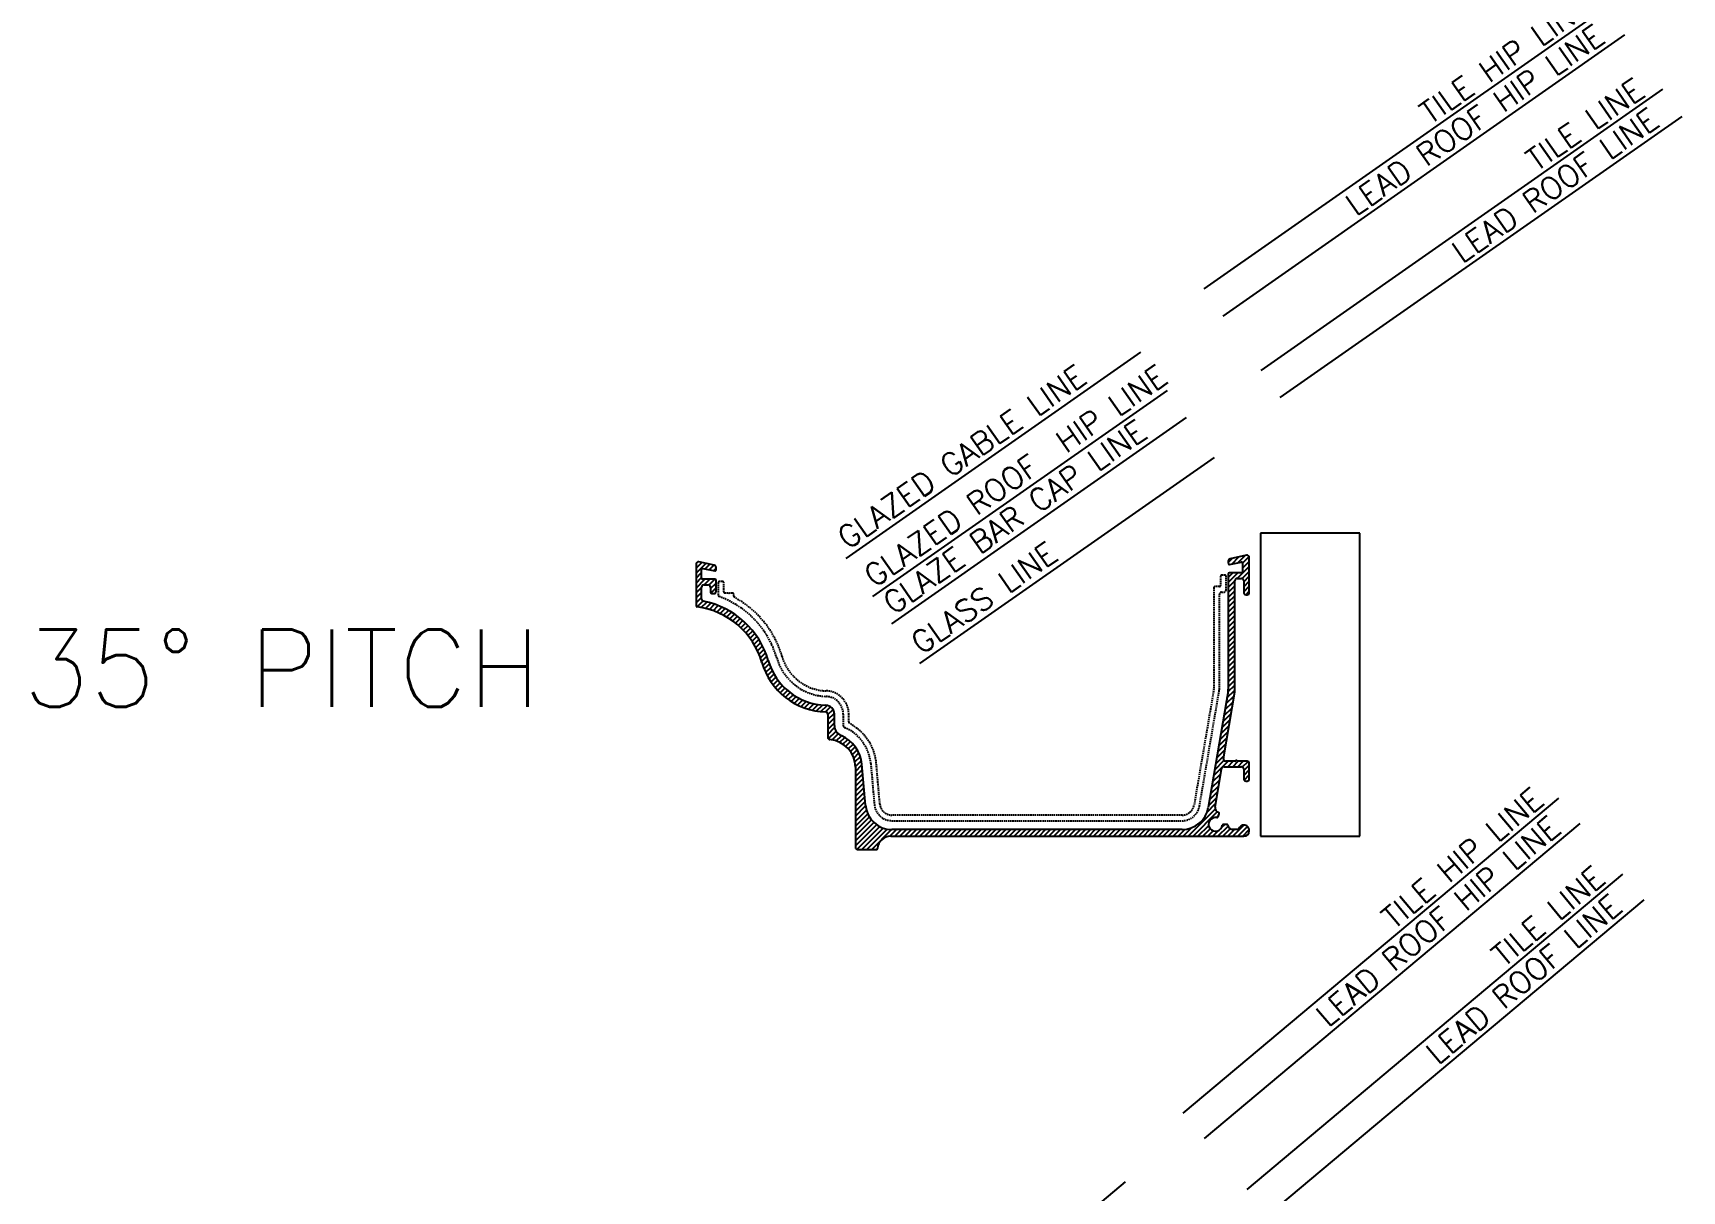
# Model space of a CAD drawing. Header units: millimetres. Extents: x -38686 to 870903, y -23218 to 232707.
# Drawn here: x 24802 to 27680, y 8208 to 10230 of the extents above; entities that cross this region are included whole.
import ezdxf

# ---------------------------------------------------------------- set-up
doc = ezdxf.new("R2010")
doc.units = ezdxf.units.MM
doc.header["$LTSCALE"] = 10
doc.linetypes.add('HIDDEN', pattern=[0.375, 0.25, -0.125])
doc.layers.add('40 - Detail Outline', color=142, linetype='Continuous')
doc.layers.add('44 - Detail Text', color=7, linetype='Continuous')
doc.styles.add('1-20', font='romans.shx', dxfattribs={"width": 0.8, "height": 35})

msp = doc.modelspace()

# ---------------------------------------------------------------- linework, layer by layer
at = {"color": 250, "linetype": 'Continuous', "ltscale": 10}
for p, q in [((25959.649, 9295.48), (25969.379, 9305.21)), ((25959.649, 9286.808), (25976.538, 9303.697)), ((25975.549, 9294.037), (25983.697, 9302.184)), ((25982.708, 9292.524), (25990.855, 9300.672)), ((26888.534, 9305.19), (26896.02, 9312.677)), ((26894.502, 9302.487), (26907.014, 9314.999)), ((26904.227, 9277.526), (26925.262, 9298.562)), ((26905.495, 9304.809), (26918.007, 9317.321)), ((26913.635, 9304.277), (26924.956, 9315.598)), ((26913.64, 9295.61), (26925.262, 9307.233)), ((25959.649, 9278.137), (25969.305, 9287.793)), ((25959.649, 9269.465), (25969.305, 9279.121)), ((25959.649, 9260.794), (25974.851, 9275.996)), ((25973.866, 9266.34), (25983.523, 9275.996)), ((25982.275, 9266.077), (25992.194, 9275.996)), ((25984.738, 9259.868), (25994.394, 9269.525)), ((25989.866, 9291.011), (25994.394, 9295.539)), ((26888.534, 9279.176), (26896.541, 9287.183)), ((26888.534, 9270.504), (26905.212, 9287.183)), ((26888.534, 9261.833), (26900.121, 9273.42)), ((26912.762, 9277.39), (26925.262, 9289.89)), ((26915.606, 9271.562), (26925.262, 9281.219)), ((26915.606, 9262.891), (26925.262, 9272.547)), ((25959.649, 9252.122), (25969.305, 9261.779)), ((25959.649, 9243.451), (25969.305, 9253.107)), ((25959.649, 9234.779), (25969.305, 9244.436)), ((25985.738, 9252.197), (25994.394, 9260.853)), ((26888.534, 9253.161), (26900.121, 9264.749)), ((26888.534, 9244.49), (26900.121, 9256.077)), ((26888.534, 9235.818), (26900.121, 9247.406)), ((26915.606, 9254.22), (26925.262, 9263.876)), ((26919.015, 9248.957), (26925.262, 9255.204)), ((25961.229, 9227.688), (25971.485, 9237.945)), ((25968.745, 9226.533), (25978.526, 9236.314)), ((25975.91, 9225.026), (25985.387, 9234.503)), ((25982.756, 9223.2), (25991.978, 9232.423)), ((25989.311, 9221.084), (25998.319, 9230.092)), ((25995.597, 9218.699), (26004.424, 9227.526)), ((26001.633, 9216.063), (26010.307, 9224.737)), ((26007.43, 9213.189), (26015.978, 9221.737)), ((26013.002, 9210.09), (26021.445, 9218.533)), ((26018.357, 9206.773), (26026.716, 9215.132)), ((26023.502, 9203.246), (26031.795, 9211.539)), ((26888.534, 9227.147), (26900.121, 9238.734)), ((26888.534, 9218.476), (26900.121, 9230.063)), ((26888.534, 9209.804), (26900.121, 9221.391)), ((26888.534, 9201.133), (26900.121, 9212.72)), ((26028.442, 9199.515), (26036.686, 9207.759)), ((26033.181, 9195.583), (26041.393, 9203.795)), ((26037.723, 9191.453), (26045.918, 9199.648)), ((26042.067, 9187.125), (26050.262, 9195.321)), ((26046.214, 9182.601), (26054.424, 9190.811)), ((26050.163, 9177.879), (26058.404, 9186.12)), ((26888.534, 9192.461), (26900.121, 9204.049)), ((26888.534, 9183.79), (26900.121, 9195.377)), ((26888.534, 9175.118), (26900.121, 9186.706)), ((26053.912, 9172.957), (26062.2, 9181.244)), ((26057.457, 9167.83), (26065.809, 9176.182)), ((26060.792, 9162.493), (26069.227, 9170.928)), ((26063.91, 9156.94), (26072.448, 9165.478)), ((26066.804, 9151.162), (26075.467, 9159.825)), ((26069.461, 9145.148), (26078.274, 9153.961)), ((26888.534, 9166.447), (26900.121, 9178.034)), ((26888.534, 9157.775), (26900.121, 9169.363)), ((26888.534, 9149.104), (26900.121, 9160.691)), ((26071.869, 9138.884), (26080.86, 9147.875)), ((26074.009, 9132.353), (26083.212, 9141.556)), ((26076.057, 9125.73), (26085.314, 9134.987)), ((26078.401, 9119.402), (26087.394, 9128.396)), ((26888.534, 9140.432), (26900.121, 9152.02)), ((26888.534, 9131.761), (26900.121, 9143.348)), ((26888.534, 9123.09), (26900.121, 9134.677)), ((26888.534, 9114.418), (26900.121, 9126.005)), ((26081.031, 9113.36), (26089.807, 9122.137)), ((26083.927, 9107.586), (26092.529, 9116.187)), ((26087.078, 9102.064), (26095.541, 9110.528)), ((26090.47, 9096.786), (26098.827, 9105.142)), ((26094.097, 9091.741), (26102.376, 9100.02)), ((26888.534, 9105.747), (26900.121, 9117.334)), ((26888.534, 9097.075), (26900.121, 9108.663)), ((26888.534, 9088.404), (26900.121, 9099.991)), ((26097.953, 9086.925), (26106.179, 9095.152)), ((26102.033, 9082.334), (26110.232, 9090.533)), ((26106.336, 9077.965), (26114.531, 9086.16)), ((26110.861, 9073.819), (26119.076, 9082.034)), ((26115.61, 9069.896), (26123.87, 9078.156)), ((26120.586, 9066.201), (26128.916, 9074.531)), ((26125.794, 9062.738), (26134.222, 9071.166)), ((26131.242, 9059.514), (26139.799, 9068.071)), ((26884.443, 9058.299), (26898.62, 9072.476)), ((26886.229, 9068.756), (26900.119, 9082.646)), ((26888.014, 9079.213), (26900.121, 9091.32)), ((26136.94, 9056.541), (26145.66, 9065.261)), ((26142.901, 9053.83), (26151.825, 9062.754)), ((26149.142, 9051.399), (26158.317, 9060.575)), ((26155.683, 9049.27), (26165.17, 9058.757)), ((26162.554, 9047.469), (26172.428, 9057.343)), ((26169.789, 9046.033), (26180.151, 9056.394)), ((26177.439, 9045.011), (26188.252, 9055.824)), ((26185.568, 9044.469), (26194.402, 9053.302)), ((26189.465, 9039.694), (26198.649, 9048.878)), ((26189.465, 9031.023), (26200.936, 9042.494)), ((26879.087, 9026.928), (26893.27, 9041.111)), ((26880.872, 9037.385), (26895.053, 9051.566)), ((26882.658, 9047.842), (26896.837, 9062.021)), ((26189.465, 9022.351), (26201.052, 9033.939)), ((26189.465, 9013.68), (26201.052, 9025.267)), ((26189.465, 9005.008), (26201.425, 9016.969)), ((26190.424, 8997.296), (26203.855, 9010.727)), ((26873.73, 8995.557), (26887.919, 9009.746)), ((26875.516, 9006.014), (26889.703, 9020.201)), ((26877.301, 9016.471), (26891.486, 9030.656)), ((26197.286, 8995.487), (26207.843, 9006.043)), ((26204.27, 8993.799), (26213.254, 9002.783)), ((26210.462, 8991.32), (26219.04, 8999.897)), ((26215.996, 8988.182), (26224.328, 8996.514)), ((26220.94, 8984.455), (26229.152, 8992.667)), ((26225.327, 8980.17), (26233.529, 8988.372)), ((26229.158, 8975.33), (26237.459, 8983.631)), ((26870.159, 8974.643), (26884.352, 8988.836)), ((26871.945, 8985.1), (26886.136, 8999.291)), ((26232.409, 8969.909), (26240.93, 8978.43)), ((26235.017, 8963.846), (26243.911, 8972.74)), ((26236.865, 8957.022), (26246.35, 8966.507)), ((26237.726, 8949.212), (26248.159, 8959.644)), ((26237.746, 8940.56), (26249.197, 8952.011)), ((26863.017, 8932.815), (26888.616, 8958.414)), ((26864.803, 8943.272), (26881.042, 8959.512)), ((26866.588, 8953.729), (26880.785, 8967.926)), ((26868.374, 8964.186), (26882.569, 8978.381)), ((26887.632, 8948.758), (26897.288, 8958.414)), ((26896.303, 8948.758), (26905.959, 8958.414)), ((26904.974, 8948.758), (26914.631, 8958.414)), ((26913.313, 8948.425), (26922.969, 8958.081)), ((26915.606, 8942.047), (26925.262, 8951.703)), ((26237.746, 8931.889), (26249.895, 8944.038)), ((26237.746, 8923.217), (26250.592, 8936.064)), ((26237.746, 8914.546), (26251.29, 8928.09)), ((26859.446, 8911.901), (26873.637, 8926.092)), ((26861.232, 8922.358), (26875.426, 8936.553)), ((26915.606, 8933.376), (26925.262, 8943.032)), ((26916.263, 8925.361), (26925.262, 8934.36)), ((26237.746, 8905.874), (26251.988, 8920.116)), ((26237.746, 8897.203), (26252.685, 8912.142)), ((26237.746, 8888.531), (26253.383, 8904.168)), ((26237.746, 8879.86), (26254.08, 8896.195)), ((26854.09, 8880.531), (26868.271, 8894.711)), ((26855.875, 8890.988), (26870.06, 8905.172)), ((26857.661, 8901.445), (26871.848, 8915.632)), ((26237.746, 8871.188), (26254.778, 8888.221)), ((26237.746, 8862.517), (26255.487, 8880.258)), ((26237.746, 8853.845), (26256.887, 8872.987)), ((26237.746, 8845.174), (26259.171, 8866.599)), ((26818.323, 8827.42), (26865.549, 8874.647)), ((26826.994, 8827.42), (26869.385, 8869.811)), ((26851.279, 8869.048), (26866.482, 8884.251)), ((26237.746, 8836.503), (26262.168, 8860.925)), ((26237.746, 8827.831), (26265.79, 8855.876)), ((26237.746, 8819.16), (26269.997, 8851.411)), ((26237.746, 8810.488), (26274.781, 8847.523)), ((26240.376, 8804.447), (26280.167, 8844.238)), ((26248.846, 8804.246), (26286.219, 8841.619)), ((26257.518, 8804.246), (26293.064, 8839.792)), ((26266.189, 8804.246), (26300.955, 8839.012)), ((26297.987, 8827.373), (26309.623, 8839.008)), ((26306.707, 8827.42), (26318.294, 8839.008)), ((26315.378, 8827.42), (26326.965, 8839.008)), ((26324.05, 8827.42), (26335.637, 8839.008)), ((26332.721, 8827.42), (26344.308, 8839.008)), ((26341.392, 8827.42), (26352.98, 8839.008)), ((26350.064, 8827.42), (26361.651, 8839.008)), ((26358.735, 8827.42), (26370.323, 8839.008)), ((26367.407, 8827.42), (26378.994, 8839.008)), ((26376.078, 8827.42), (26387.666, 8839.008)), ((26384.75, 8827.42), (26396.337, 8839.008)), ((26393.421, 8827.42), (26405.009, 8839.008)), ((26402.093, 8827.42), (26413.68, 8839.008)), ((26410.764, 8827.42), (26422.351, 8839.008)), ((26419.436, 8827.42), (26431.023, 8839.008)), ((26428.107, 8827.42), (26439.694, 8839.008)), ((26436.778, 8827.42), (26448.366, 8839.008)), ((26445.45, 8827.42), (26457.037, 8839.008)), ((26454.121, 8827.42), (26465.709, 8839.008)), ((26462.793, 8827.42), (26474.38, 8839.008)), ((26471.464, 8827.42), (26483.052, 8839.008)), ((26480.136, 8827.42), (26491.723, 8839.008)), ((26488.807, 8827.42), (26500.395, 8839.008)), ((26497.479, 8827.42), (26509.066, 8839.008)), ((26506.15, 8827.42), (26517.737, 8839.008)), ((26514.822, 8827.42), (26526.409, 8839.008)), ((26523.493, 8827.42), (26535.08, 8839.008)), ((26532.165, 8827.42), (26543.752, 8839.008)), ((26540.836, 8827.42), (26552.423, 8839.008)), ((26549.507, 8827.42), (26561.095, 8839.008)), ((26558.179, 8827.42), (26569.766, 8839.008)), ((26566.85, 8827.42), (26578.438, 8839.008)), ((26575.522, 8827.42), (26587.109, 8839.008)), ((26584.193, 8827.42), (26595.781, 8839.008)), ((26592.865, 8827.42), (26604.452, 8839.008)), ((26601.536, 8827.42), (26613.124, 8839.008)), ((26610.208, 8827.42), (26621.795, 8839.008)), ((26618.879, 8827.42), (26630.466, 8839.008)), ((26627.551, 8827.42), (26639.138, 8839.008)), ((26636.222, 8827.42), (26647.809, 8839.008)), ((26644.893, 8827.42), (26656.481, 8839.008)), ((26653.565, 8827.42), (26665.152, 8839.008)), ((26662.236, 8827.42), (26673.824, 8839.008)), ((26670.908, 8827.42), (26682.495, 8839.008)), ((26679.579, 8827.42), (26691.167, 8839.008)), ((26688.251, 8827.42), (26699.838, 8839.008)), ((26696.922, 8827.42), (26708.51, 8839.008)), ((26705.594, 8827.42), (26717.181, 8839.008)), ((26714.265, 8827.42), (26725.852, 8839.008)), ((26722.937, 8827.42), (26734.524, 8839.008)), ((26731.608, 8827.42), (26743.195, 8839.008)), ((26740.279, 8827.42), (26751.867, 8839.008)), ((26748.951, 8827.42), (26760.538, 8839.008)), ((26757.622, 8827.42), (26769.21, 8839.008)), ((26766.294, 8827.42), (26777.881, 8839.008)), ((26774.965, 8827.42), (26786.553, 8839.008)), ((26783.637, 8827.42), (26795.224, 8839.008)), ((26792.308, 8827.42), (26803.896, 8839.008)), ((26800.98, 8827.42), (26812.831, 8839.271)), ((26809.651, 8827.42), (26824.203, 8841.972)), ((26835.665, 8827.42), (26854.425, 8846.18)), ((26844.337, 8827.42), (26857.173, 8840.256)), ((26853.008, 8827.42), (26862.337, 8836.749)), ((26861.68, 8827.42), (26871.628, 8837.368)), ((26868.135, 8859.89), (26871.691, 8863.446)), ((26870.351, 8827.42), (26888.093, 8845.162)), ((26876.947, 8842.687), (26882.325, 8848.066)), ((26879.023, 8827.42), (26891.829, 8840.227)), ((26887.694, 8827.42), (26899.515, 8839.242)), ((26896.366, 8827.42), (26915.678, 8846.732)), ((26905.037, 8827.42), (26921.962, 8844.346)), ((26913.709, 8827.42), (26925.104, 8838.816)), ((26274.92, 8804.305), (26276.317, 8805.702))]:
    msp.add_line(p, q, dxfattribs=at)
at = {"layer": '40 - Detail Outline', "color": 2, "ltscale": 10}
for p, q in [((26846.424, 9783.144), (27547.572, 10274.093)), ((26946.117, 9640.766), (27647.266, 10131.716)), ((26809.637, 8343.859), (27465.328, 8894.049)), ((26921.36, 8210.712), (27577.051, 8760.903))]:
    msp.add_line(p, q, dxfattribs=at)
at = {"layer": '40 - Detail Outline', "color": 1, "ltscale": 10}
for p, q in [((26879.655, 9735.685), (27580.803, 10226.634)), ((26979.349, 9593.307), (27680.497, 10084.257)), ((26846.878, 8299.477), (27502.569, 8849.667)), ((26958.601, 8166.33), (27614.292, 8716.52))]:
    msp.add_line(p, q, dxfattribs=at)
at = {"layer": '40 - Detail Outline', "color": 6, "ltscale": 10}
for p, q in [((26735.374, 9672.38), (26221.234, 9312.375)), ((26781.898, 9605.937), (26267.758, 9245.932)), ((26815.129, 9558.478), (26300.989, 9198.473)), ((26863.868, 9488.871), (26349.728, 9128.867)), ((26708.663, 8223.838), (26227.857, 7820.393))]:
    msp.add_line(p, q, dxfattribs=at)
at = {"layer": '40 - Detail Outline', "color": 7, "ltscale": 10}
for p, q in [((27118.385, 9356.775), (26944.575, 9356.775)), ((26944.575, 9356.775), (26944.575, 8827.42)), ((27118.385, 8827.42), (27118.385, 9356.775)), ((26944.575, 8827.42), (27118.385, 8827.42))]:
    msp.add_line(p, q, dxfattribs=at)
at = {"layer": '40 - Detail Outline', "ltscale": 0.5}
for p, q in [((25959.649, 9302.502), (25959.649, 9229.587)), ((25991.33, 9300.571), (25964.31, 9306.281)), ((25994.394, 9292.436), (25994.394, 9296.792)), ((26888.534, 9307.964), (26888.534, 9303.608)), ((26890.864, 9301.718), (26911.309, 9306.037)), ((26920.602, 9317.869), (26891.598, 9311.743)), ((26913.64, 9304.147), (26913.64, 9289.114)), ((26925.262, 9252.793), (26925.262, 9314.09)), ((25969.305, 9277.927), (25969.305, 9292.974)), ((25992.463, 9275.996), (25971.236, 9275.996)), ((25971.636, 9294.864), (25992.064, 9290.547)), ((25994.394, 9254.791), (25994.394, 9274.065)), ((26888.534, 9285.251), (26888.534, 9083.892)), ((26911.709, 9287.183), (26890.465, 9287.183)), ((26900.121, 9082.91), (26900.121, 9273.664)), ((26903.984, 9277.526), (26911.744, 9277.526)), ((26915.606, 9273.664), (26915.606, 9252.793)), ((25969.305, 9241.421), (25969.305, 9262.477)), ((25973.168, 9266.34), (25980.875, 9266.34)), ((25984.738, 9262.477), (25984.738, 9254.791)), ((25988.6, 9250.929), (25990.532, 9250.929)), ((26919.469, 9248.931), (26921.4, 9248.931)), ((26888.258, 9080.642), (26853.582, 8877.556)), ((26879.932, 8962.927), (26899.846, 9079.662)), ((26189.465, 9040.603), (26189.465, 8999.844)), ((26201.052, 9020.746), (26201.052, 9040.603)), ((26255.382, 8881.318), (26249.105, 8953.062)), ((26901.074, 8958.414), (26883.74, 8958.414)), ((26921.4, 8958.414), (26904.066, 8958.414)), ((26925.262, 8927.515), (26925.262, 8954.552)), ((26237.746, 8947.844), (26237.746, 8808.108)), ((26865.401, 8877.932), (26876.634, 8943.615)), ((26876.634, 8943.615), (26876.964, 8945.546)), ((26880.771, 8948.758), (26911.744, 8948.758)), ((26915.606, 8944.896), (26915.606, 8927.515)), ((26919.469, 8923.652), (26921.4, 8923.652)), ((26870.842, 8861.047), (26872.788, 8866.547)), ((26807.894, 8839.008), (26301.555, 8839.008)), ((26885.984, 8848.066), (26880.019, 8848.066)), ((26905.893, 8839.242), (26895.604, 8839.242)), ((26299.476, 8827.42), (26915.606, 8827.42)), ((26241.608, 8804.246), (26274.445, 8804.246))]:
    msp.add_line(p, q, dxfattribs=at)
at = {"layer": '40 - Detail Outline', "color": 250, "linetype": 'HIDDEN'}
for p, q in [((25998.257, 9270.202), (25998.257, 9247.961)), ((26005.981, 9272.134), (26000.188, 9272.134)), ((26007.913, 9253.98), (26007.913, 9270.202)), ((26875.015, 9281.389), (26875.015, 9265.167)), ((26882.74, 9283.32), (26876.946, 9283.32)), ((26884.671, 9257.442), (26884.671, 9281.389)), ((26015.444, 9252.049), (26009.844, 9252.049)), ((26016.603, 9250.89), (26015.444, 9252.049)), ((26017.762, 9252.049), (26016.603, 9250.89)), ((26023.362, 9252.049), (26017.762, 9252.049)), ((26025.294, 9246.406), (26025.294, 9250.118)), ((26863.428, 9261.304), (26863.428, 9084.711)), ((26873.084, 9263.235), (26865.359, 9263.235)), ((26873.084, 9083.892), (26873.084, 9249.717)), ((26876.946, 9253.579), (26880.809, 9253.579)), ((26863.373, 9084.061), (26828.834, 8881.782)), ((26838.353, 8880.156), (26873.029, 9083.242)), ((26216.502, 9040.603), (26216.502, 9020.746)), ((26226.158, 9026.883), (26226.158, 9040.603)), ((26264.496, 8954.408), (26270.773, 8882.664)), ((26280.392, 8883.506), (26274.116, 8955.25)), ((26807.894, 8864.114), (26301.555, 8864.114)), ((26301.555, 8854.458), (26807.894, 8854.458))]:
    msp.add_line(p, q, dxfattribs=at)
at = {"layer": '40 - Detail Outline', "ltscale": 0.5}
for centre, radius, start, end in [((25963.511, 9302.502), 3.862, 78.067434, 180), ((25990.532, 9296.792), 3.862, 360, 78.067434), ((26892.396, 9307.964), 3.862, 101.92635, 180), ((26890.465, 9303.608), 1.931, 180, 281.910255), ((26911.709, 9304.147), 1.931, 0, 101.92635), ((26921.4, 9314.09), 3.862, 0, 101.92635), ((25971.236, 9292.974), 1.931, 78.067434, 180), ((25971.236, 9277.927), 1.931, 180, 270), ((25992.463, 9292.436), 1.931, 258.067434, 360), ((25992.463, 9274.065), 1.931, 0, 90), ((26890.465, 9285.251), 1.931, 90, 180), ((26903.984, 9273.664), 3.862, 90, 180), ((26911.709, 9289.114), 1.931, 270, 0), ((26911.744, 9273.664), 3.862, 0, 90), ((25973.168, 9262.477), 3.862, 90, 180), ((25973.168, 9241.421), 3.862, 180, 259.035264), ((25980.875, 9262.477), 3.862, 0, 90), ((25988.6, 9254.791), 3.862, 180, 270), ((25990.532, 9254.791), 3.862, 270, 0), ((26919.469, 9252.793), 3.862, 180, 270), ((26921.4, 9252.793), 3.862, 270, 0), ((25961.58, 9229.587), 1.931, 180, 262.850985), ((25944.516, 9093.536), 135.186, 16.079442, 82.850985), ((25944.516, 9093.536), 146.773, 16.079442, 79.035264), ((26189.465, 9164.141), 119.736, 196.079442, 268.209215), ((26189.465, 9164.141), 108.149, 196.079442, 268.209215), ((26869.222, 9083.892), 19.312, 350.310347, 360), ((26880.809, 9082.91), 19.312, 350.319108, 0), ((26185.603, 9040.603), 3.862, 0, 88.209215), ((26185.603, 9040.603), 15.45, 0, 88.209215), ((26220.365, 9020.746), 19.312, 179.999994, 247.030325), ((26193.327, 8999.844), 3.862, 180, 265.751977), ((26189.465, 8947.844), 48.281, 0, 85.751977), ((26189.465, 8947.844), 59.868, 4.999996, 67.030324), ((26883.74, 8962.277), 3.862, 170.307157, 270), ((26901.074, 8958.801), 0.386, 270, 345.522488), ((26902.57, 8958.414), 1.159, 14.477512, 165.522488), ((26904.066, 8958.801), 0.386, 194.477512, 270), ((26921.4, 8954.552), 3.862, 0, 90), ((26880.771, 8944.896), 3.862, 90, 170.307157), ((26911.744, 8944.896), 3.862, 0, 90), ((26919.469, 8927.515), 3.862, 180, 270), ((26921.4, 8927.515), 3.862, 270, 0), ((26301.555, 8885.357), 46.349, 185, 270), ((26807.894, 8885.357), 46.349, 270, 350.310347), ((26873.016, 8876.63), 7.725, 170.295629, 256.673238), ((26866.249, 8848.066), 21.63, 76.141731, 76.673239), ((26870.967, 8867.191), 1.931, 340.51546, 76.141731), ((26866.249, 8848.066), 11.974, 78.499016, 352.016444), ((26869.022, 8861.692), 1.931, 258.499016, 340.51546), ((26880.019, 8846.135), 1.931, 90, 172.016444), ((26885.984, 8846.135), 1.931, 4.942006, 90), ((26895.604, 8846.967), 7.725, 184.942006, 270), ((26905.893, 8839.628), 0.386, 270, 345.282392), ((26915.606, 8837.077), 9.656, 270, 165.282392), ((26241.608, 8808.108), 3.862, 180, 270), ((26299.476, 8804.246), 23.175, 90, 175.588274), ((26274.445, 8806.177), 1.931, 270, 355.588274)]:
    msp.add_arc(centre, radius, start, end, dxfattribs=at)
at = {"layer": '40 - Detail Outline', "color": 250, "linetype": 'HIDDEN'}
for centre, radius, start, end in [((26000.188, 9270.202), 1.931, 90, 180), ((26005.981, 9270.202), 1.931, 0, 90), ((26876.946, 9281.389), 1.931, 90, 180), ((26882.74, 9281.389), 1.931, 0, 90), ((26000.188, 9247.961), 1.931, 180, 250.175305), ((25944.516, 9093.536), 162.223, 16.079442, 70.175305), ((26009.844, 9253.98), 1.931, 180, 270), ((26023.362, 9250.118), 1.931, 360, 90), ((26027.225, 9246.406), 1.931, 180, 241.584792), ((25944.516, 9093.536), 171.879, 16.079442, 61.584792), ((26865.359, 9261.304), 1.931, 90, 180), ((26873.084, 9265.167), 1.931, 270, 0), ((26876.946, 9249.717), 3.862, 90, 180), ((26880.809, 9257.442), 3.862, 270, 0), ((26189.465, 9164.141), 92.699, 196.079442, 268.209215), ((26189.465, 9164.141), 83.043, 196.079442, 268.209215), ((26185.603, 9040.603), 30.9, 359.999999, 88.209214), ((26185.603, 9040.603), 40.556, 359.999998, 88.209214), ((26859.565, 9084.711), 3.862, 350.310347, 360), ((26869.222, 9083.892), 3.862, 350.310347, 0), ((26220.365, 9020.746), 3.862, 179.999995, 247.030326), ((26189.465, 8947.844), 75.318, 4.999996, 67.030325), ((26230.021, 9026.883), 3.862, 179.999995, 242.837113), ((26189.465, 8947.844), 84.974, 4.999996, 62.837113), ((26301.555, 8885.357), 30.9, 185, 270), ((26301.555, 8885.357), 21.243, 185, 270), ((26807.894, 8885.357), 21.243, 270, 350.310347), ((26807.894, 8885.357), 30.9, 270, 350.310347)]:
    msp.add_arc(centre, radius, start, end, dxfattribs=at)

# ---------------------------------------------------------------- texts
at = {"layer": '44 - Detail Text', "color": 3, "style": '1-20'}
for s, height, rotation, p in [('TILE HIP LINE', 38.62454, 35, (27240.507, 10069.148)), ('LEAD ROOF HIP LINE', 38.62454, 35, (27111.082, 9909.018)), ('TILE LINE', 38.6245, 35, (27426.162, 9986.962)), ('LEAD ROOF LINE', 38.62454, 35, (27296.737, 9826.832)), ('GLAZED GABLE LINE', 38.62454, 35, (26224.213, 9326.979)), ('GLAZED ROOF  HIP LINE', 38.62454, 35, (26270.729, 9260.547)), ('GLAZE BAR CAP LINE', 38.62454, 35, (26303.968, 9213.077)), ('GLASS LINE', 38.6245, 35, (26352.707, 9143.471)), ('TILE HIP LINE', 38.62454, 40, (27177.294, 8663.121)), ('LEAD ROOF HIP LINE', 38.62454, 40, (27062.318, 8492.321)), ('TILE LINE', 38.6245, 40, (27369.405, 8597.429)), ('LEAD ROOF LINE', 38.62454, 40, (27254.429, 8426.628))]:
    msp.add_text(s, height=height, rotation=rotation, dxfattribs=at).set_placement(p)
msp.add_text('35° PITCH', height=135.1859, dxfattribs=at).set_placement((24784.854, 9053.109))

doc.saveas('drawing.dxf')
